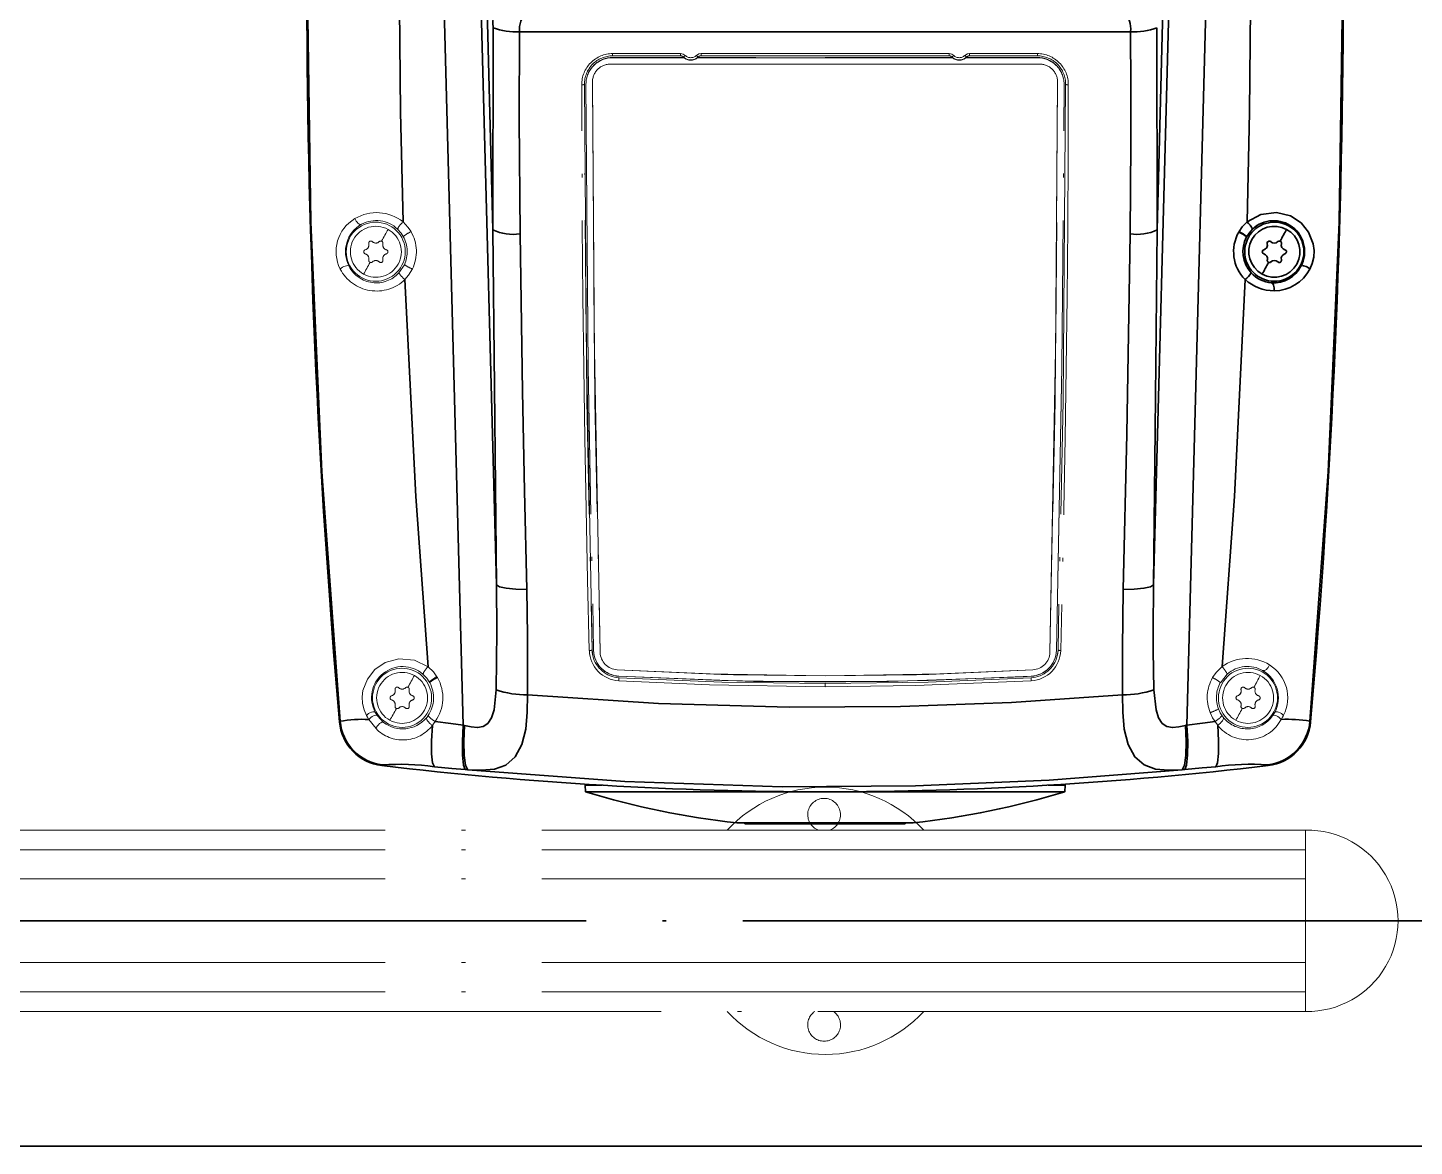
# Model space of a CAD drawing. Header units: centimetres. Extents: x 405464 to 563355, y 50011 to 66875.
# Drawn here: x 494851.23 to 494887.53, y 51902.56 to 51931.83 of the extents above; entities that cross this region are included whole.
import ezdxf

# ---------------------------------------------------------------- set-up
doc = ezdxf.new("R2010")
doc.units = ezdxf.units.CM
doc.linetypes.add('EKSEN-3', pattern=[24, 20, -2, 0, -2])
doc.layers.add('0-KRCN-SHT-HİDROFOR', color=171, linetype='Continuous', lineweight=35)

# ---------------------------------------------------------------- blocks, each defined once
blk = doc.blocks.new('G$CC571C566')
at = {"layer": '0-KRCN-SHT-HİDROFOR'}
for p, q in [((-16.835, -96.072), (-18.019, -51.559)), ((-16.02, -51.594), (-15.461, -73.036)), ((16.027, -51.594), (15.467, -73.036)), ((16.841, -96.072), (18.026, -51.559)), ((-15.294, -89.545), (-16.301, -51.679)), ((16.308, -51.679), (15.3, -89.545)), ((-15.443, -63.63), (-15.461, -73.036)), ((-14.219, -63.814), (14.225, -63.814)), ((15.467, -73.036), (15.45, -63.63)), ((-21.482, -73.01), (-21.482, -73.01)), ((-20.073, -73.212), (-20.073, -73.212)), ((-21.399, -74.15), (-21.399, -74.15)), ((-21.302, -74.208), (-21.302, -74.208)), ((-20.584, -73.677), (-20.584, -73.677)), ((-20.524, -73.896), (-20.524, -73.896)), ((-20.424, -74.149), (-20.424, -74.149)), ((-21.073, -74.524), (-21.073, -74.524)), ((-20.753, -74.524), (-20.753, -74.524)), ((-20.585, -74.423), (-20.585, -74.423)), ((-21.753, -74.891), (-21.753, -74.891)), ((-11.178, -98.865), (-11.174, -98.816)), ((-11.156, -99.169), (-11.178, -98.865)), ((11.175, -98.865), (11.154, -99.169)), ((11.171, -98.816), (11.175, -98.865)), ((-3.733, -100.665), (-3.733, -100.621)), ((-0.822, -100.665), (-0.822, -100.666)), ((-0.822, -100.665), (-0.822, -100.666)), ((0.819, -100.666), (0.819, -100.665)), ((0.819, -100.666), (0.819, -100.665)), ((3.73, -100.621), (3.73, -100.665)), ((4.082, -100.622), (4.082, -100.622))]:
    blk.add_line(p, q, dxfattribs=at)
at = {"layer": '0-KRCN-SHT-HİDROFOR', "color": 120, "linetype": 'EKSEN-3', "lineweight": 20}
for p, q in [((-6.725, -64.832), (-9.882, -64.832)), ((-6.725, -64.935), (-9.882, -64.935)), ((-9.881, -64.936), (-9.882, -64.935)), ((-6.725, -64.936), (-9.881, -64.936)), ((-9.873, -65.022), (-9.873, -65.022)), ((-9.873, -65.022), (-9.872, -65.022)), ((-9.872, -65.022), (-9.873, -65.022)), ((-9.872, -65.022), (-9.872, -65.013)), ((-9.872, -65.013), (-6.57, -65.014)), ((-9.872, -65.022), (-6.57, -65.022)), ((-6.725, -64.935), (-6.725, -64.936)), ((-6.594, -64.988), (-6.594, -64.989)), ((-6.57, -65.014), (-6.57, -65.022)), ((-5.923, -65.022), (-5.923, -65.014)), ((-5.923, -65.014), (0.003, -65.014)), ((-5.923, -65.022), (3.13, -65.022)), ((-5.9, -64.988), (-5.9, -64.989)), ((5.775, -64.832), (-5.768, -64.832)), ((5.775, -64.936), (-5.768, -64.935)), ((-5.768, -64.935), (-5.768, -64.936)), ((5.775, -64.936), (-5.768, -64.936)), ((3.13, -65.022), (5.93, -65.022)), ((3.217, -65.014), (5.93, -65.014)), ((5.775, -64.936), (5.775, -64.936)), ((5.906, -64.988), (5.906, -64.989)), ((5.93, -65.014), (5.93, -65.022)), ((6.577, -65.014), (9.879, -65.014)), ((6.577, -65.022), (6.577, -65.014)), ((6.577, -65.022), (9.879, -65.022)), ((6.6, -64.988), (6.6, -64.989)), ((9.888, -64.832), (6.732, -64.832)), ((9.888, -64.936), (6.732, -64.936)), ((6.732, -64.936), (6.732, -64.936)), ((9.887, -64.936), (6.732, -64.936)), ((9.879, -65.022), (9.879, -65.014)), ((9.888, -64.936), (9.887, -64.936)), ((0.003, -65.318), (-9.973, -65.318)), ((-9.973, -65.318), (0.003, -65.318)), ((9.979, -65.318), (0.003, -65.318)), ((0.003, -65.318), (9.979, -65.318)), ((-11.197, -66.262), (-11.197, -66.262)), ((-11.123, -66.246), (-11.123, -66.255)), ((-11.123, -66.255), (-11.123, -66.255)), ((20.342, -73.01), (20.342, -73.01)), ((21.751, -73.213), (21.751, -73.213)), ((20.426, -74.15), (20.426, -74.15)), ((20.522, -74.208), (20.522, -74.208)), ((21.24, -73.678), (21.24, -73.678)), ((21.3, -73.896), (21.3, -73.896)), ((21.4, -74.15), (21.4, -74.15)), ((19.584, -74.651), (19.836, -75.032)), ((20.751, -74.524), (20.751, -74.524)), ((21.071, -74.524), (21.071, -74.524)), ((21.239, -74.424), (21.239, -74.424)), ((20.072, -74.892), (20.072, -74.892)), ((-10.843, -92.573), (-10.843, -92.573)), ((-10.768, -92.6), (-10.768, -92.591)), ((10.774, -92.6), (10.774, -92.591)), ((10.811, -92.854), (10.849, -92.573)), ((10.849, -92.573), (10.849, -92.574)), ((-20.258, -93.76), (-20.258, -93.76)), ((-18.849, -93.962), (-18.849, -93.962)), ((-18.717, -93.697), (-18.398, -94.095)), ((-9.592, -93.798), (-9.592, -93.789)), ((-9.592, -93.798), (-9.224, -93.819)), ((9.597, -93.798), (9.597, -93.789)), ((19.117, -93.76), (19.117, -93.76)), ((20.526, -93.962), (20.526, -93.962)), ((-19.36, -94.427), (-19.36, -94.427)), ((-19.3, -94.646), (-19.3, -94.646)), ((20.015, -94.428), (20.015, -94.428)), ((20.075, -94.646), (20.075, -94.646)), ((-20.175, -94.9), (-20.175, -94.9)), ((-20.078, -94.958), (-20.078, -94.958)), ((-19.849, -95.274), (-19.849, -95.274)), ((-19.529, -95.274), (-19.529, -95.274)), ((-19.361, -95.173), (-19.361, -95.173)), ((-19.2, -94.899), (-19.2, -94.899)), ((19.201, -94.9), (19.201, -94.9)), ((19.298, -94.958), (19.298, -94.958)), ((19.527, -95.274), (19.527, -95.274)), ((19.847, -95.274), (19.847, -95.274)), ((20.015, -95.174), (20.015, -95.174)), ((20.176, -94.9), (20.176, -94.9)), ((-20.529, -95.641), (-20.529, -95.641)), ((18.847, -95.642), (18.847, -95.642)), ((20.55, -95.942), (20.838, -95.639)), ((20.902, -96.233), (21.236, -95.807))]:
    blk.add_line(p, q, dxfattribs=at)
at = {"layer": '0-KRCN-SHT-HİDROFOR', "flags": 128}
for points in [[(-24.104, -61.048), (-23.934, -72.67), (-23.422, -84.288), (-22.569, -95.89)], [(-19.812, -61.048), (-19.758, -67.551), (-19.64, -72.66)], [(19.819, -61.048), (19.764, -67.553), (19.646, -72.662)], [(24.11, -61.048), (23.94, -72.671), (23.428, -84.288), (22.575, -95.891)], [(-14.219, -63.814), (-14.235, -66.381), (-14.234, -69.015), (-14.194, -73.223)], [(14.2, -73.224), (14.243, -67.884), (14.225, -63.814)], [(-22.558, -74.853), (-22.672, -74.589), (-22.743, -74.296), (-22.76, -73.987), (-22.722, -73.682), (-22.507, -73.138), (-22.153, -72.701), (-21.659, -72.379), (-21.009, -72.224), (-20.276, -72.319), (-19.64, -72.66)], [(-19.64, -72.66), (-19.414, -72.898), (-19.268, -73.114)], [(-21.482, -73.01), (-21.447, -73.074), (-21.411, -73.14), (-21.375, -73.207), (-21.337, -73.275), (-21.299, -73.345), (-21.261, -73.415), (-21.222, -73.486), (-21.182, -73.558)], [(-19.898, -72.995), (-19.733, -73.182), (-19.627, -73.347)], [(-19.627, -73.347), (-19.623, -73.355), (-19.619, -73.362)], [(-19.268, -73.114), (-19.262, -73.125), (-19.257, -73.133)], [(-15.461, -73.036), (-15.365, -82.34), (-15.294, -89.545)], [(-14.194, -73.223), (-14.038, -82.536), (-13.879, -89.754)], [(13.884, -89.754), (13.992, -85.164), (14.08, -80.544), (14.2, -73.224)], [(15.3, -89.545), (15.344, -84.964), (15.391, -80.349), (15.467, -73.036)], [(-21.399, -74.15), (-21.429, -74.137), (-21.446, -74.123)], [(-22.151, -74.726), (-22.176, -74.706), (-22.217, -74.696), (-22.27, -74.699), (-22.331, -74.713), (-22.395, -74.738), (-22.458, -74.771), (-22.514, -74.811), (-22.558, -74.853)], [(-20.344, -75.094), (-20.379, -75.03), (-20.415, -74.964), (-20.451, -74.897), (-20.489, -74.828), (-20.527, -74.759), (-20.565, -74.688), (-20.604, -74.617), (-20.644, -74.545)], [(-20.782, -75.493), (-20.835, -75.528), (-20.876, -75.611), (-20.9, -75.728), (-20.902, -75.864)], [(-19.551, -75.342), (-19.052, -85.433), (-18.477, -93.35)], [(19.557, -75.345), (19.057, -85.436), (18.482, -93.353)], [(-15.294, -89.545), (-15.152, -89.63), (-14.837, -89.7), (-14.393, -89.743), (-13.879, -89.754)], [(15.3, -89.545), (15.157, -89.631), (14.843, -89.7), (14.398, -89.743), (13.884, -89.754)], [(15.306, -94.431), (15.279, -91.694), (15.3, -89.545)], [(-13.879, -89.754), (-13.842, -92.5), (-13.841, -94.668)], [(13.846, -94.668), (13.85, -93.287), (13.849, -91.911), (13.884, -89.754)], [(-15.301, -94.431), (-15.404, -95.361), (-15.518, -95.724), (-15.687, -95.989), (-15.908, -96.138), (-16.171, -96.183), (-16.462, -96.156), (-16.776, -96.087)], [(-13.841, -94.668), (-13.855, -95.472), (-13.928, -96.255), (-14.105, -96.975), (-14.417, -97.551), (-14.856, -97.924), (-15.386, -98.111), (-15.981, -98.166), (-16.623, -98.144)], [(-13.841, -94.668), (-8.679, -95.014), (-3.508, -95.202), (1.666, -95.23), (7.761, -95.06), (13.846, -94.668)], [(16.628, -98.144), (15.986, -98.166), (15.391, -98.111), (14.861, -97.925), (14.423, -97.551), (14.111, -96.975), (13.934, -96.255), (13.861, -95.472), (13.846, -94.668)], [(16.781, -96.088), (16.468, -96.156), (16.176, -96.184), (15.914, -96.138), (15.692, -95.989), (15.524, -95.725), (15.409, -95.362), (15.306, -94.431)], [(-22.569, -95.89), (-22.586, -95.906), (-22.599, -95.919)], [(-18.275, -96.079), (-18.314, -96.793), (-18.311, -97.397), (-18.265, -97.819), (-18.183, -98.007)], [(-16.835, -96.072), (-17.574, -95.974), (-18.153, -95.898)], [(-16.835, -96.072), (-16.879, -96.824), (-16.877, -97.473), (-16.83, -97.931), (-16.745, -98.134)], [(-16.776, -96.087), (-16.809, -96.079), (-16.835, -96.072)], [(-16.776, -96.087), (-16.812, -96.837), (-16.797, -97.484), (-16.73, -97.94), (-16.623, -98.144)], [(16.781, -96.088), (16.818, -96.837), (16.802, -97.484), (16.736, -97.94), (16.628, -98.144)], [(16.841, -96.072), (16.884, -96.825), (16.883, -97.474), (16.836, -97.931), (16.75, -98.134)], [(16.841, -96.072), (16.807, -96.081), (16.781, -96.088)], [(18.156, -95.899), (17.418, -95.995), (16.841, -96.072)], [(18.281, -96.085), (18.32, -96.797), (18.316, -97.399), (18.27, -97.82), (18.188, -98.008)], [(22.605, -95.92), (22.587, -95.903), (22.575, -95.891)], [(-20.598, -97.923), (-20.614, -97.939), (-20.628, -97.953)], [(-16.745, -98.134), (-17.551, -98.064), (-18.183, -98.007)], [(18.188, -98.008), (17.381, -98.08), (16.75, -98.134)], [(20.633, -97.953), (20.616, -97.936), (20.603, -97.924)], [(-16.623, -98.144), (-16.691, -98.138), (-16.745, -98.134)], [(-16.623, -98.144), (-10.426, -98.631), (-4.215, -98.895), (2.001, -98.935), (9.323, -98.695), (16.628, -98.144)], [(16.75, -98.134), (16.682, -98.14), (16.628, -98.144)], [(-10.377, -98.865), (-10.465, -98.865), (-10.775, -98.865), (-10.998, -98.865), (-11.133, -98.865), (-11.178, -98.865), (-11.178, -98.865)], [(-1.171, -99.169), (-1.499, -99.169), (-2.484, -99.169), (-3.448, -99.169), (-4.386, -99.169), (-5.287, -99.169), (-6.147, -99.169), (-6.956, -99.169), (-7.71, -99.169), (-8.402, -99.169), (-9.026, -99.169), (-9.577, -99.169), (-10.052, -99.169), (-10.445, -99.169), (-10.754, -99.169), (-10.977, -99.169), (-11.112, -99.169), (-11.156, -99.169), (-11.156, -99.169)], [(11.154, -99.169), (11.109, -99.169), (10.974, -99.169), (10.752, -99.169), (10.442, -99.169), (10.049, -99.169), (9.575, -99.169), (9.023, -99.169), (8.399, -99.169), (7.707, -99.169), (6.954, -99.169), (6.144, -99.169), (5.285, -99.169), (4.383, -99.169), (3.446, -99.169), (2.481, -99.169), (1.496, -99.169), (1.176, -99.169)], [(11.175, -98.865), (11.13, -98.865), (10.995, -98.865), (10.772, -98.865), (10.462, -98.865), (10.382, -98.865)], [(4.103, -100.621), (4.104, -100.621), (4.058, -100.621), (3.921, -100.621), (3.697, -100.621), (3.39, -100.621), (3.008, -100.621), (2.558, -100.621), (2.051, -100.621), (1.498, -100.621), (0.912, -100.621), (0.305, -100.621), (-0.308, -100.621), (-0.915, -100.621), (-1.501, -100.621), (-2.054, -100.621), (-2.561, -100.621), (-3.011, -100.621), (-3.393, -100.621), (-3.7, -100.621), (-3.924, -100.621), (-4.061, -100.621), (-4.106, -100.621)], [(-3.733, -100.665), (-3.733, -100.665), (-3.687, -100.665), (-3.55, -100.665), (-3.326, -100.665), (-3.02, -100.665), (-2.64, -100.665), (-2.195, -100.665), (-1.695, -100.665), (-1.154, -100.665), (-0.585, -100.665), (-0.001, -100.665), (0.582, -100.665), (1.152, -100.665), (1.693, -100.665), (2.192, -100.665), (2.637, -100.665), (3.017, -100.665), (3.323, -100.665), (3.547, -100.665), (3.684, -100.665), (3.73, -100.665)], [(-0.829, -100.665), (-0.825, -100.665), (-0.823, -100.665), (-0.822, -100.665), (-0.824, -100.665), (-0.828, -100.665), (-0.833, -100.665), (-0.84, -100.665), (-0.847, -100.665)], [(0.844, -100.665), (0.837, -100.665), (0.83, -100.665), (0.825, -100.665), (0.821, -100.665), (0.819, -100.665), (0.82, -100.665), (0.822, -100.665), (0.826, -100.665)]]:
    blk.add_lwpolyline(points, dxfattribs=at)
at = {"layer": '0-KRCN-SHT-HİDROFOR', "color": 120, "linetype": 'EKSEN-3', "lineweight": 20, "flags": 128}
for points in [[(-9.882, -64.832), (-9.882, -64.872), (-9.882, -64.905), (-9.882, -64.927), (-9.882, -64.935)], [(-6.508, -64.919), (-6.622, -64.85), (-6.725, -64.832)], [(-6.725, -64.832), (-6.725, -64.872), (-6.725, -64.905), (-6.725, -64.927), (-6.725, -64.935)], [(-6.725, -64.936), (-6.655, -64.95), (-6.594, -64.989)], [(-5.768, -64.832), (-5.899, -64.86), (-5.986, -64.919)], [(-5.768, -64.936), (-5.839, -64.95), (-5.9, -64.989)], [(-5.768, -64.832), (-5.768, -64.872), (-5.768, -64.905), (-5.768, -64.927), (-5.768, -64.935)], [(5.992, -64.919), (5.878, -64.85), (5.775, -64.832)], [(5.775, -64.832), (5.775, -64.872), (5.775, -64.905), (5.775, -64.927), (5.775, -64.936)], [(5.775, -64.936), (5.845, -64.95), (5.906, -64.989)], [(6.732, -64.832), (6.601, -64.861), (6.514, -64.919)], [(6.732, -64.936), (6.661, -64.95), (6.6, -64.989)], [(6.732, -64.832), (6.732, -64.872), (6.732, -64.905), (6.732, -64.927), (6.732, -64.936)], [(9.888, -64.832), (9.888, -64.872), (9.888, -64.905), (9.888, -64.927), (9.888, -64.936)], [(-11.322, -66.283), (-11.313, -69.573), (-11.294, -72.862), (-11.265, -76.152), (-11.226, -79.441), (-11.177, -82.731), (-11.117, -86.02), (-11.048, -89.309), (-10.968, -92.597)], [(-11.197, -66.262), (-11.079, -80.997), (-10.843, -92.573)], [(-11.197, -66.262), (-11.079, -80.997), (-10.843, -92.573)], [(-10.768, -92.591), (-11.026, -79.42), (-11.123, -66.246)], [(-10.768, -92.6), (-11.026, -79.428), (-11.123, -66.255)], [(-10.823, -66.156), (-10.704, -81.012), (-10.466, -92.683)], [(-10.466, -92.683), (-10.747, -77.829), (-10.823, -66.156)], [(-10.823, -66.156), (-10.727, -79.42), (-10.466, -92.683)], [(-10.466, -92.683), (-10.727, -79.42), (-10.823, -66.156)], [(10.829, -66.156), (10.71, -81.012), (10.472, -92.683)], [(10.472, -92.683), (10.753, -77.829), (10.829, -66.156)], [(10.829, -66.156), (10.732, -79.421), (10.472, -92.683)], [(11.129, -66.246), (11.032, -79.42), (10.774, -92.591)], [(11.129, -66.255), (11.032, -79.429), (10.774, -92.6)], [(11.203, -66.262), (11.084, -80.998), (10.849, -92.573)], [(10.849, -92.574), (11.127, -77.84), (11.203, -66.262)], [(10.974, -92.598), (11.054, -89.309), (11.123, -86.02), (11.183, -82.731), (11.232, -79.441), (11.271, -76.152), (11.3, -72.862), (11.319, -69.573), (11.328, -66.283)], [(19.646, -72.662), (19.42, -72.9), (19.274, -73.115)], [(21.887, -72.511), (21.86, -72.572), (21.826, -72.63), (21.786, -72.681), (21.742, -72.724), (21.697, -72.756), (21.652, -72.775), (21.61, -72.781), (21.574, -72.772)], [(19.903, -72.996), (19.738, -73.183), (19.633, -73.348)], [(20.342, -73.01), (20.377, -73.074), (20.413, -73.14), (20.45, -73.207), (20.487, -73.276), (20.525, -73.345), (20.563, -73.415), (20.602, -73.487), (20.642, -73.559)], [(20.426, -74.15), (20.395, -74.137), (20.378, -74.124)], [(19.209, -74.852), (19.385, -75.143), (19.557, -75.345)], [(21.481, -75.094), (21.445, -75.03), (21.409, -74.964), (21.373, -74.897), (21.335, -74.829), (21.297, -74.759), (21.259, -74.689), (21.22, -74.617), (21.181, -74.545)], [(22.571, -74.855), (22.526, -74.812), (22.469, -74.772), (22.405, -74.738), (22.34, -74.713), (22.278, -74.698), (22.224, -74.696), (22.182, -74.706), (22.157, -74.727)], [(-10.805, -92.854), (-10.834, -92.698), (-10.843, -92.573)], [(-10.843, -92.573), (-10.83, -92.731), (-10.805, -92.854)], [(10.811, -92.854), (10.84, -92.698), (10.849, -92.574)], [(-20.368, -93.527), (-20.404, -93.536), (-20.447, -93.531), (-20.492, -93.513), (-20.539, -93.482), (-20.584, -93.439), (-20.626, -93.388), (-20.662, -93.33), (-20.691, -93.269)], [(-18.477, -93.35), (-18.208, -93.615), (-18.038, -93.861)], [(-9.666, -93.497), (-4.254, -93.724), (0.003, -93.779)], [(0.003, -93.779), (-4.834, -93.708), (-9.666, -93.497)], [(0.003, -93.779), (-5.414, -93.69), (-9.666, -93.498)], [(-9.666, -93.498), (-4.834, -93.708), (0.003, -93.779)], [(9.672, -93.498), (4.259, -93.724), (0.003, -93.779)], [(0.003, -93.779), (5.42, -93.691), (9.672, -93.498)], [(9.672, -93.498), (4.839, -93.708), (0.003, -93.779)], [(18.482, -93.353), (18.234, -93.594), (18.072, -93.816)], [(21.349, -95.615), (21.46, -95.351), (21.529, -95.061), (21.546, -94.758), (21.51, -94.46), (21.307, -93.927), (20.964, -93.486), (20.479, -93.152), (19.839, -92.979), (19.117, -93.047), (18.482, -93.353)], [(-20.258, -93.76), (-20.223, -93.824), (-20.187, -93.89), (-20.15, -93.957), (-20.113, -94.025), (-20.075, -94.095), (-20.037, -94.165), (-19.998, -94.236), (-19.958, -94.308)], [(-9.595, -94.008), (-4.222, -94.23), (0.003, -94.284)], [(0.003, -94.065), (-4.796, -93.996), (-9.592, -93.789)], [(-9.587, -93.863), (-4.794, -94.07), (0.003, -94.139)], [(9.597, -93.798), (3.325, -94.041), (-2.952, -94.048), (-9.224, -93.819)], [(9.597, -93.789), (4.802, -93.996), (0.003, -94.065)], [(9.593, -93.863), (4.8, -94.07), (0.003, -94.139)], [(0.003, -94.284), (5.379, -94.197), (9.6, -94.008)], [(0.003, -94.284), (0.003, -94.235), (0.003, -94.19), (0.003, -94.157), (0.003, -94.139)], [(18.072, -93.816), (18.056, -93.842), (18.044, -93.862)], [(18.423, -94.06), (18.412, -94.08), (18.403, -94.095)], [(18.722, -93.698), (18.54, -93.889), (18.423, -94.06)], [(19.117, -93.76), (19.153, -93.824), (19.189, -93.89), (19.225, -93.957), (19.262, -94.026), (19.3, -94.095), (19.339, -94.165), (19.378, -94.237), (19.417, -94.309)], [(-20.931, -95.478), (-20.956, -95.459), (-20.997, -95.451), (-21.051, -95.455), (-21.113, -95.47), (-21.179, -95.497), (-21.242, -95.532), (-21.298, -95.572), (-21.343, -95.615)], [(-20.832, -95.64), (-20.89, -95.551), (-20.931, -95.478)], [(-20.174, -94.9), (-20.205, -94.887), (-20.222, -94.873)], [(-19.12, -95.844), (-19.155, -95.78), (-19.191, -95.714), (-19.227, -95.647), (-19.265, -95.578), (-19.303, -95.509), (-19.341, -95.438), (-19.38, -95.367), (-19.42, -95.295)], [(-18.312, -95.317), (-18.395, -95.497), (-18.477, -95.63)], [(-17.924, -95.49), (-18.04, -95.726), (-18.153, -95.898)], [(19.201, -94.9), (19.171, -94.887), (19.154, -94.874)], [(20.256, -95.844), (20.221, -95.78), (20.185, -95.714), (20.148, -95.647), (20.111, -95.579), (20.073, -95.509), (20.034, -95.439), (19.995, -95.367), (19.956, -95.295)], [(20.838, -95.639), (20.895, -95.551), (20.936, -95.479)], [(21.349, -95.615), (21.305, -95.573), (21.249, -95.532), (21.185, -95.497), (21.119, -95.471), (21.057, -95.455), (21.003, -95.451), (20.961, -95.459), (20.936, -95.479)], [(-21.228, -95.807), (-21.295, -95.701), (-21.343, -95.615)], [(-20.832, -95.64), (-20.862, -95.62), (-20.905, -95.613), (-20.958, -95.619), (-21.018, -95.639), (-21.079, -95.67), (-21.137, -95.711), (-21.188, -95.757), (-21.228, -95.807)], [(-18.477, -95.63), (-18.523, -95.693), (-18.561, -95.74)], [(-18.153, -95.898), (-18.22, -96.002), (-18.275, -96.079)], [(18.156, -95.899), (18.225, -96.006), (18.281, -96.085)], [(18.482, -95.629), (18.529, -95.694), (18.568, -95.742)], [(20.902, -96.233), (20.874, -96.171), (20.835, -96.108), (20.787, -96.049), (20.735, -95.999), (20.681, -95.961), (20.63, -95.938), (20.585, -95.931), (20.55, -95.942)], [(21.236, -95.807), (21.196, -95.758), (21.145, -95.711), (21.086, -95.67), (21.024, -95.638), (20.965, -95.619), (20.911, -95.612), (20.868, -95.619), (20.838, -95.639)], [(21.236, -95.807), (21.302, -95.702), (21.349, -95.615)]]:
    blk.add_lwpolyline(points, dxfattribs=at)
at = {"layer": '0-KRCN-SHT-HİDROFOR'}
for centre, radius, start, end in [((375.878, -61.052), 400, 179.99943, 185.00075), ((-375.872, -61.044), 400, 354.99811, 359.99943), ((11.771, -63.372), 3.688, 355.98774, 25.25767), ((-13.113, -63.68), 1.114, 135.42771, 186.88954), ((12.996, -63.722), 1.232, 355.72525, 41.95362), ((-14.415, -60.956), 2.865, 248.95637, 273.91246), ((14.421, -60.956), 2.865, 266.08611, 291.04302), ((-20.884, -74.044), 1.44, 46.75694, 208.30712), ((-20.909, -74.048), 1.375, 28.64732, 208.64732), ((-20.913, -74.052), 1.187, 298.64732, 118.64732), ((-18.886, -73.505), 1.133, 131.73312, 153.2369), ((-20.909, -74.048), 1.375, 208.64732, 28.64732), ((-20.913, -74.052), 1.187, 118.64732, 298.64732), ((-21.144, -73.652), 0.101, 112.51001, 194.45771), ((-21.144, -73.652), 0.101, 45.60701, 112.57291), ((-20.682, -73.652), 0.101, 345.65563, 136.07083), ((-20.903, -74.048), 1.456, 317.55087, 28.12736), ((-18.541, -74.627), 1.678, 115.66228, 130.3296), ((-18.531, -74.683), 1.712, 115.08877, 129.47073), ((-20.863, -74.043), 1.847, 315.28655, 29.53859), ((-14.491, -70.856), 2.386, 246.01, 277.14103), ((14.497, -70.856), 2.386, 262.85735, 293.98949), ((-21.374, -74.052), 0.101, 105.65562, 256.11205), ((-21.463, -73.734), 0.229, 285.64812, 14.3947), ((-21.463, -74.369), 0.229, 345.57023, 73.51874), ((-21.464, -74.369), 0.229, 44.99971, 73.48192), ((-20.913, -73.416), 0.229, 225.57014, 313.53708), ((-20.682, -73.652), 0.101, 345.64826, 44.99971), ((-20.363, -73.734), 0.229, 165.6483, 254.39452), ((-20.363, -73.734), 0.229, 165.64826, 224.99971), ((-20.363, -74.37), 0.229, 105.57039, 193.53683), ((-20.363, -74.37), 0.229, 105.60706, 193.48192), ((-20.451, -74.052), 0.101, 285.61461, 74.387), ((-20.451, -74.052), 0.101, 285.60706, 44.99971), ((-20.897, -73.993), 1.871, 207.35728, 269.84731), ((-20.882, -74.067), 1.43, 207.47575, 274.03121), ((-21.144, -74.451), 0.101, 165.61455, 314.38707), ((-21.144, -74.451), 0.101, 224.99971, 314.39456), ((-20.913, -74.687), 0.229, 45.64837, 134.39445), ((-20.913, -74.687), 0.229, 45.64826, 134.39456), ((-20.682, -74.451), 0.101, 225.64826, 16.11941), ((-20.682, -74.451), 0.101, 225.64832, 292.47642), ((-20.682, -74.451), 0.101, 292.40052, 16.15384), ((-20.903, -73.853), 2.011, 270.02982, 312.22445), ((-20.885, -74.067), 1.43, 274.14259, 317.6145), ((-18.816, -74.407), 1.19, 211.63597, 231.82858), ((-135.452, -91.82), 120.179, 358.75502, 1.08483), ((-13.831, -89.984), 4.684, 251.70709, 269.87505), ((13.836, -89.985), 4.683, 270.12362, 288.29219), ((-20.365, -95.725), 2.243, 184.97399, 263.25586), ((-21.541, -101.6), 5.802, 86.90775, 100.21123), ((-20.322, -95.684), 2.257, 185.25054, 262.98424), ((20.327, -95.684), 2.257, 277.01457, 354.74834), ((20.37, -95.725), 2.243, 276.74302, 355.02484), ((21.548, -101.584), 5.785, 79.77537, 93.09042), ((0.004, 75.827), 175, 263.2291, 276.76976), ((-19.753, -108.396), 10.507, 81.40606, 94.61353), ((19.772, -108.81), 10.918, 85.63491, 98.34329), ((-0.001, -62.843), 38, 252.9286, 263.79783), ((-0.001, -62.843), 38, 276.20102, 287.07025)]:
    blk.add_arc(centre, radius, start, end, dxfattribs=at)
at = {"layer": '0-KRCN-SHT-HİDROFOR', "color": 120, "linetype": 'EKSEN-3', "lineweight": 20}
for centre, radius, start, end in [((-9.879, -66.275), 1.443, 90.1228, 180.29643), ((-9.88, -66.253), 1.317, 90.08737, 180.39853), ((-9.878, -66.255), 1.319, 90.1227, 180.29624), ((-9.882, -66.254), 1.241, 89.56353, 179.62299), ((-9.882, -66.263), 1.241, 89.56353, 179.62298), ((-9.882, -66.263), 1.241, 89.56353, 179.62298), ((-9.882, -66.263), 1.241, 89.575, 179.61151), ((-6.725, -65.126), 0.19, 46.29594, 90.05478), ((-6.702, -64.765), 0.248, 295.97398, 321.63323), ((-6.247, -64.622), 0.504, 226.56385, 313.4345), ((-6.247, -64.623), 0.504, 226.48025, 313.5181), ((-6.247, -64.625), 0.506, 230.22612, 309.77274), ((-6.247, -64.634), 0.506, 230.22612, 309.77274), ((-6.247, -64.644), 0.379, 226.52678, 313.47157), ((-5.791, -64.765), 0.248, 218.36616, 244.02367), ((-5.769, -65.126), 0.19, 89.94021, 133.70805), ((5.775, -65.126), 0.19, 46.29458, 90.05478), ((5.798, -64.765), 0.248, 295.97217, 321.63198), ((6.253, -64.622), 0.504, 226.56507, 313.43408), ((6.253, -64.623), 0.504, 226.48075, 313.51861), ((6.253, -64.625), 0.506, 230.22612, 309.77274), ((6.253, -64.634), 0.506, 230.22612, 309.77274), ((6.253, -64.644), 0.379, 226.52708, 313.47218), ((6.709, -64.765), 0.248, 218.36662, 244.02435), ((6.731, -65.126), 0.19, 89.94022, 133.70669), ((9.888, -66.254), 1.241, 0.37563, 90.43536), ((9.888, -66.263), 1.241, 0.38711, 90.42389), ((9.886, -66.254), 1.317, 359.63174, 89.94654), ((9.886, -66.275), 1.443, 359.67167, 89.90657), ((9.886, -66.253), 1.317, 359.60042, 89.91118), ((-9.979, -66.161), 0.844, 89.56359, 179.61772), ((-9.979, -66.161), 0.844, 89.56359, 179.61772), ((-9.979, -66.161), 0.844, 89.56359, 179.61772), ((9.985, -66.161), 0.844, 0.38089, 90.4353), ((9.985, -66.161), 0.844, 0.38089, 90.4353), ((9.985, -66.161), 0.844, 0.38089, 90.4353), ((-11.294, -66.072), 0.213, 262.2849, 296.87394), ((11.3, -66.072), 0.213, 243.12594, 277.71334), ((20.875, -74.183), 1.955, 58.825, 128.92899), ((18.895, -73.506), 1.129, 26.8135, 48.30681), ((20.915, -74.048), 1.375, 331.35154, 151.35154), ((20.891, -74.025), 1.427, 61.41476, 133.84212), ((20.911, -74.052), 1.187, 298.64732, 118.64732), ((20.867, -74.048), 1.458, 332.23767, 60.98439), ((20.965, -74.052), 1.796, 333.42071, 59.1141), ((20.873, -74.045), 1.849, 149.81401, 205.88253), ((18.548, -74.626), 1.676, 49.6672, 64.33727), ((20.909, -74.048), 1.456, 151.23702, 204.45974), ((20.915, -74.048), 1.375, 151.35154, 331.35154), ((20.911, -74.052), 1.187, 118.64732, 298.64732), ((20.68, -73.652), 0.101, 112.51001, 194.45771), ((20.681, -73.652), 0.101, 45.60701, 112.57291), ((21.142, -73.653), 0.101, 345.65563, 136.07083), ((20.45, -74.052), 0.101, 105.65562, 256.11205), ((20.361, -73.734), 0.229, 285.64812, 14.3947), ((20.361, -74.37), 0.229, 345.57023, 73.51874), ((20.361, -74.37), 0.229, 44.99971, 73.48192), ((20.911, -73.417), 0.229, 225.57014, 313.53708), ((21.142, -73.653), 0.101, 345.64826, 44.99971), ((21.462, -73.735), 0.229, 165.6483, 254.39452), ((21.462, -73.735), 0.229, 165.64826, 224.99971), ((21.461, -74.37), 0.229, 105.57039, 193.53683), ((21.462, -74.37), 0.229, 105.60706, 193.48192), ((21.373, -74.052), 0.101, 285.61461, 74.387), ((21.373, -74.052), 0.101, 285.60706, 44.99971), ((18.494, -73.065), 1.924, 291.78791, 304.48443), ((20.88, -73.968), 1.909, 226.12507, 332.31847), ((20.89, -74.069), 1.428, 222.43105, 332.55265), ((20.68, -74.452), 0.101, 165.61455, 314.38707), ((20.68, -74.452), 0.101, 224.99971, 314.39456), ((20.911, -74.688), 0.229, 45.64837, 134.39445), ((20.911, -74.688), 0.229, 45.64826, 134.39456), ((21.142, -74.452), 0.101, 225.64826, 16.11941), ((21.142, -74.452), 0.101, 225.64832, 292.47642), ((21.142, -74.452), 0.101, 292.40052, 16.15384), ((18.82, -74.408), 1.193, 308.19873, 328.42293), ((-10.945, -92.385), 0.214, 263.66994, 298.22008), ((-9.514, -92.555), 1.455, 181.68505, 266.80974), ((-9.512, -92.532), 1.333, 193.96506, 266.75001), ((-9.529, -92.551), 1.24, 181.87618, 267.10461), ((-9.529, -92.559), 1.24, 181.88673, 267.09399), ((-9.623, -92.655), 0.843, 181.8807, 267.07256), ((-9.623, -92.656), 0.843, 181.8807, 267.07256), ((-9.623, -92.656), 0.843, 181.8807, 267.07256), ((-9.623, -92.655), 0.843, 181.8807, 267.07256), ((9.517, -92.532), 1.333, 273.24887, 346.0336), ((9.534, -92.551), 1.24, 272.89427, 358.12244), ((9.534, -92.559), 1.24, 272.90489, 358.11189), ((9.52, -92.556), 1.454, 273.16237, 358.34036), ((9.629, -92.656), 0.843, 272.92632, 358.11792), ((10.95, -92.385), 0.214, 241.77986, 276.32828), ((-19.733, -94.798), 1.805, 122.05229, 206.88476), ((-19.637, -94.795), 1.463, 119.95598, 207.84769), ((-19.685, -94.798), 1.375, 28.64732, 208.64732), ((-19.643, -94.937), 1.97, 53.68616, 122.12111), ((-19.662, -94.774), 1.433, 48.75672, 119.51745), ((-17.716, -94.134), 1.092, 134.10291, 156.41483), ((17.727, -94.134), 1.086, 23.66336, 45.95866), ((19.691, -94.798), 1.375, 331.35154, 151.35154), ((19.666, -94.791), 1.444, 331.577, 130.82541), ((-19.685, -94.798), 1.375, 208.64732, 28.64732), ((-19.689, -94.802), 1.187, 118.64732, 298.64732), ((-19.689, -94.802), 1.187, 298.64732, 118.64732), ((-17.309, -95.376), 1.681, 115.66228, 130.3296), ((-19.679, -94.798), 1.462, 339.20226, 28.76565), ((-19.644, -94.792), 1.856, 337.90325, 30.10045), ((-14.793, -93.673), 5.209, 356.31532, 357.90792), ((14.812, -93.672), 5.223, 182.09389, 183.68219), ((19.648, -94.795), 1.855, 149.79636, 216.4835), ((17.319, -95.372), 1.675, 49.6672, 64.33727), ((17.344, -95.239), 1.598, 47.55176, 62.9171), ((19.685, -94.798), 1.462, 151.23811, 214.63201), ((19.691, -94.798), 1.375, 151.35154, 331.35154), ((19.687, -94.802), 1.187, 118.64732, 298.64732), ((19.687, -94.802), 1.187, 298.64732, 118.64732), ((-20.15, -94.802), 0.101, 105.65562, 256.11205), ((-20.239, -94.484), 0.229, 285.64812, 14.3947), ((-19.92, -94.402), 0.101, 112.51001, 194.45771), ((-19.92, -94.402), 0.101, 45.60701, 112.57291), ((-19.689, -94.166), 0.229, 225.57014, 313.53708), ((-19.458, -94.402), 0.101, 345.65563, 136.07083), ((-19.458, -94.402), 0.101, 345.64826, 44.99971), ((-19.139, -94.484), 0.229, 165.6483, 254.39452), ((-19.139, -94.484), 0.229, 165.64826, 224.99971), ((-19.227, -94.802), 0.101, 285.61461, 74.387), ((-19.227, -94.802), 0.101, 285.60706, 44.99971), ((19.225, -94.802), 0.101, 105.65562, 256.11205), ((19.136, -94.484), 0.229, 285.64812, 14.3947), ((19.456, -94.402), 0.101, 112.51001, 194.45771), ((19.456, -94.402), 0.101, 45.60701, 112.57291), ((19.687, -94.167), 0.229, 225.57014, 313.53708), ((19.917, -94.403), 0.101, 345.65563, 136.07083), ((19.917, -94.403), 0.101, 345.64826, 44.99971), ((20.237, -94.485), 0.229, 165.6483, 254.39452), ((20.237, -94.485), 0.229, 165.64826, 224.99971), ((20.148, -94.802), 0.101, 285.61461, 74.387), ((20.148, -94.802), 0.101, 285.60706, 44.99971), ((-20.239, -95.119), 0.229, 345.57023, 73.51874), ((-20.239, -95.119), 0.229, 44.99971, 73.48192), ((-19.92, -95.201), 0.101, 165.61455, 314.38707), ((-19.92, -95.201), 0.101, 224.99971, 314.39456), ((-19.689, -95.437), 0.229, 45.64837, 134.39445), ((-19.689, -95.437), 0.229, 45.64826, 134.39456), ((-19.458, -95.201), 0.101, 225.64826, 16.11941), ((-19.458, -95.201), 0.101, 225.64832, 292.47642), ((-19.458, -95.201), 0.101, 292.40052, 16.15384), ((-19.139, -95.12), 0.229, 105.57039, 193.53683), ((-19.139, -95.12), 0.229, 105.60706, 193.48192), ((-17.215, -93.371), 2.234, 240.56735, 251.49745), ((19.136, -95.12), 0.229, 345.57023, 73.51874), ((19.136, -95.12), 0.229, 44.99971, 73.48192), ((19.456, -95.202), 0.101, 165.61455, 314.38707), ((19.456, -95.202), 0.101, 224.99971, 314.39456), ((19.687, -95.438), 0.229, 45.64837, 134.39445), ((19.687, -95.438), 0.229, 45.64826, 134.39456), ((19.917, -95.202), 0.101, 225.64826, 16.11941), ((19.917, -95.202), 0.101, 225.64832, 292.47642), ((19.918, -95.202), 0.101, 292.40052, 16.15384), ((20.237, -95.12), 0.229, 105.57039, 193.53683), ((20.237, -95.12), 0.229, 105.60706, 193.48192), ((-19.663, -94.984), 1.768, 207.72181, 321.73542), ((-19.658, -94.805), 1.441, 215.40761, 319.55746), ((-17.858, -95.438), 0.765, 203.20433, 236.94165), ((-17.429, -94.695), 1.404, 221.74901, 238.96135), ((17.428, -94.687), 1.413, 300.99955, 318.19833), ((17.865, -95.446), 0.762, 303.06772, 337.18912), ((19.656, -95.025), 1.736, 217.63491, 315.87987), ((19.664, -94.802), 1.443, 220.59394, 307.8785)]:
    blk.add_arc(centre, radius, start, end, dxfattribs=at)

msp = doc.modelspace()

# ---------------------------------------------------------------- linework, layer by layer
at = {"layer": '0-KRCN-SHT-HİDROFOR', "color": 120, "linetype": 'EKSEN-3', "lineweight": 20}
for p, q in [((494884.685, 51910.833), (494823.71, 51910.833)), ((494884.685, 51906.09), (494884.685, 51910.833)), ((494884.685, 51910.322), (494823.71, 51910.322)), ((494884.685, 51909.556), (494823.71, 51909.556)), ((494884.685, 51907.368), (494823.71, 51907.368)), ((494884.685, 51906.601), (494823.71, 51906.601)), ((494823.71, 51906.09), (494884.685, 51906.09))]:
    msp.add_line(p, q, dxfattribs=at)
at = {"layer": '0-KRCN-SHT-HİDROFOR', "linetype": 'EKSEN-3'}
msp.add_line((494889.945, 51908.462), (494817.935, 51908.462), dxfattribs=at)
at = {"layer": '0-KRCN-SHT-HİDROFOR'}
msp.add_lwpolyline([(494819.198, 51972.313), (494889.198, 51972.313), (494889.198, 51902.563), (494819.198, 51902.563)], close=True, dxfattribs=at)
at = {"layer": '0-KRCN-SHT-HİDROFOR', "color": 120, "linetype": 'EKSEN-3', "lineweight": 20}
for centre, radius, start, end in [((494872.112, 51908.462), 3.498, 42.6817, 137.3183), ((494872.077, 51911.236), 0.429, 289.9906, 250.0094), ((494884.731, 51908.462), 2.372, 268.8918, 91.1082), ((494872.112, 51908.462), 3.498, 222.6817, 317.3183), ((494872.077, 51905.74), 0.429, 125.0949, 54.9051)]:
    msp.add_arc(centre, radius, start, end, dxfattribs=at)

# ---------------------------------------------------------------- block references
at = {"layer": '0-KRCN-SHT-HİDROFOR', "xscale": -0.5625, "yscale": 0.5625, "zscale": 0.5625}
msp.add_blockref('G$CC571C566', (494872.102, 51967.621), dxfattribs=at)

doc.saveas('drawing.dxf')
